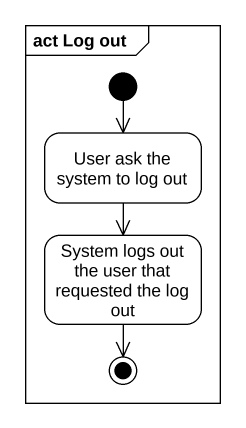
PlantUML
@startuml
mainframe act Log out
hide empty description
state "User ask the system to log out" as User_ask_the_system_to_log
state "System logs out the user that requested the log out" as System_logs_out_the_user
[*] --> User_ask_the_system_to_log
User_ask_the_system_to_log --> System_logs_out_the_user
System_logs_out_the_user --> [*]
@enduml
